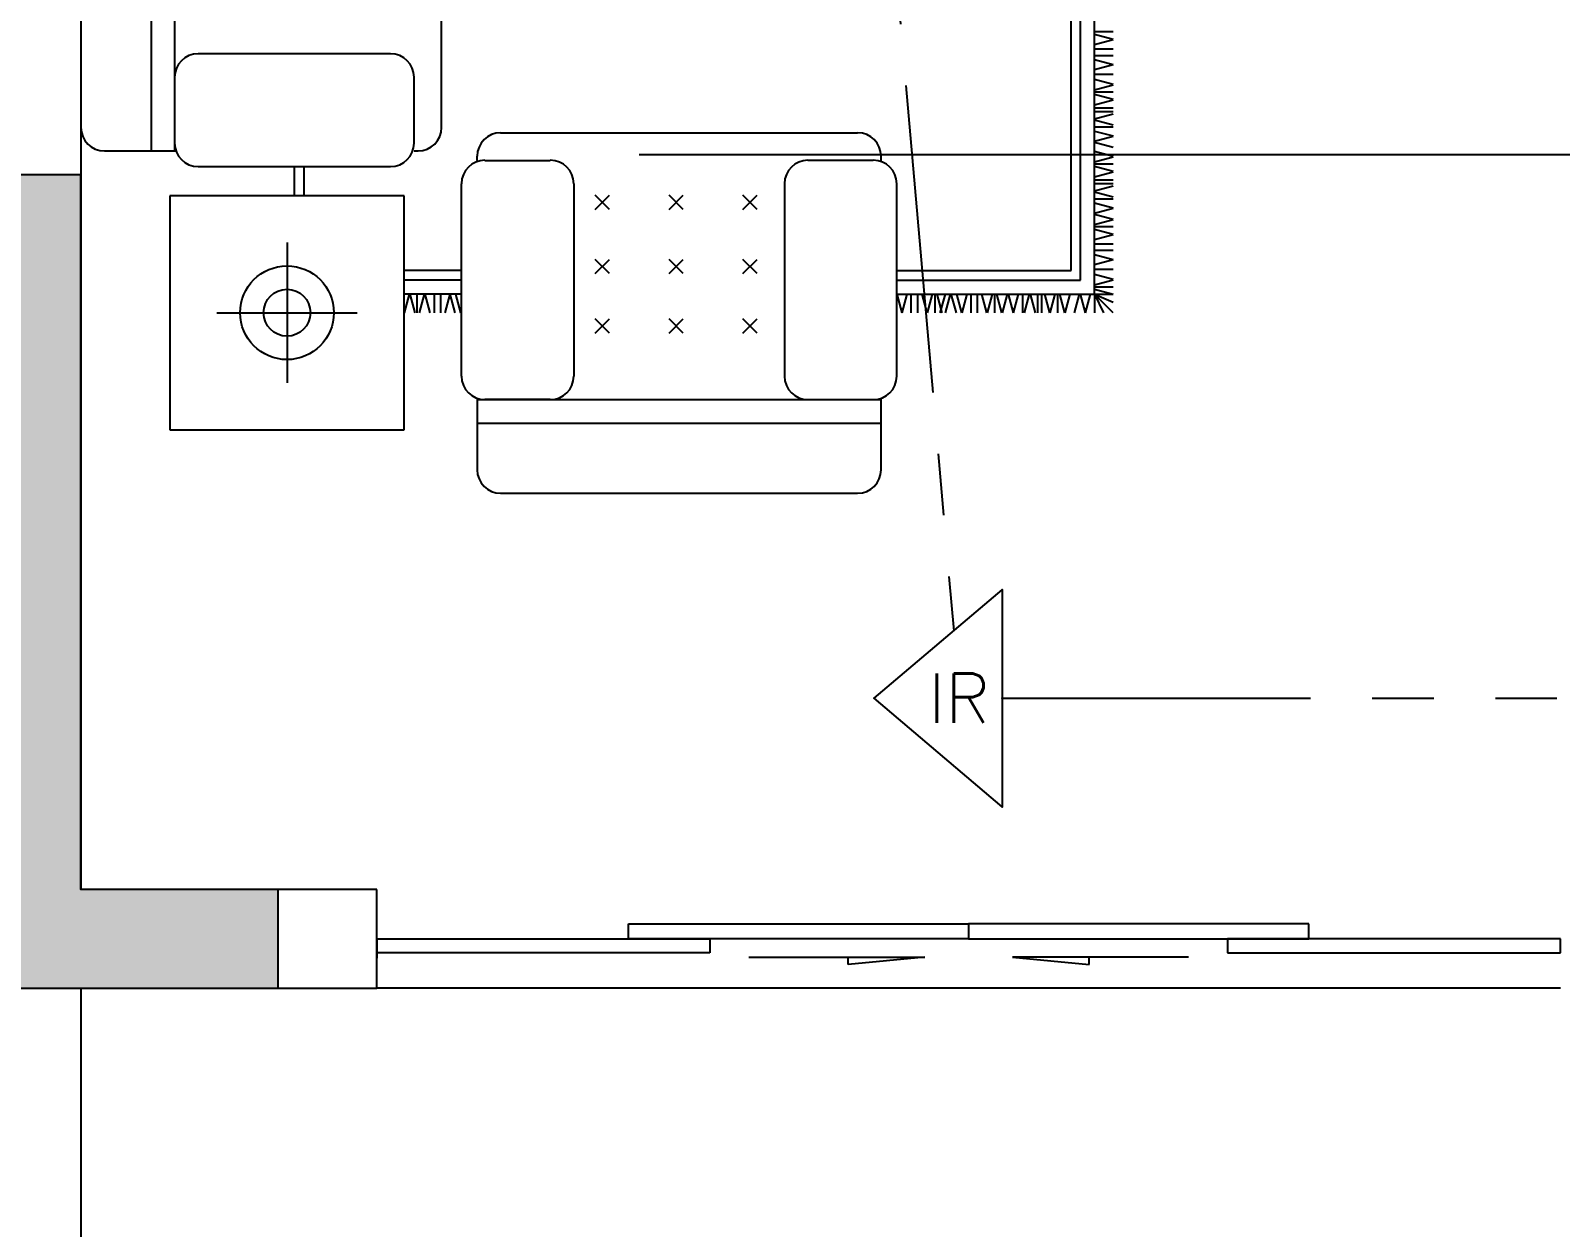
# Model space of a CAD drawing. Extents: x -41969 to 449372, y 65390 to 759577.
# Drawn here: x 302082 to 305185, y 702507 to 704934 of the extents above; entities that cross this region are included whole.
import ezdxf
from ezdxf.enums import TextEntityAlignment as Align

# ---------------------------------------------------------------- set-up
doc = ezdxf.new("R2010")
doc.units = 0
doc.header["$LTSCALE"] = 1000
doc.header["$MEASUREMENT"] = 0
doc.linetypes.add('PHANTOM2', pattern=[1.25, 0.625, -0.125, 0.125, -0.125, 0.125, -0.125])
for name, color, linetype in [('EQUIP-通讯', 241, 'Continuous'), ('IN-door', 2, 'Continuous'), ('jg新结构柱', 9, 'Continuous'), ('WALL', 7, 'Continuous'), ('WIRE-照明', 120, 'Continuous'), ('装修家具', 8, 'Continuous')]:
    doc.layers.add(name, color=color, linetype=linetype)
doc.styles.add('_TEL_DIM', font='SIMPLEX', dxfattribs={"width": 0.8, "height": 3.5, "bigfont": 'HZTXT'})
doc.styles.add('DIM_FONT', font='SIMPLEX', dxfattribs={"width": 0.7, "bigfont": 'GBCBIG'})
doc.styles.get("Standard").update_dxf_attribs({"font": 'gbenor.shx', "bigfont": 'gbcbig.shx'})
doc.linetypes.add('TV', pattern='A,2.8,-0.1,["TV",_TEL_DIM,S=0.07,R=0,X=0,Y=-0.1],-0.52', length=3.42)

# ---------------------------------------------------------------- blocks, each defined once
blk = doc.blocks.new('A$C65FF3140')
at = {"color": 8}
for p, q in [((7755.4, -8292), (7755.4, -5859.5)), ((7755.4, -8292), (7755.4, -5859.5)), ((7726.9, -8263.6), (7726.9, -5888)), ((7726.9, -8263.6), (7726.9, -5888)), ((7707.9, -8244.6), (7707.9, -5907)), ((7707.9, -8244.6), (7707.9, -5907)), ((5842.4, -6149.9), (5842.4, -8001.6)), ((5842.4, -6149.9), (5842.4, -8001.6)), ((5889.9, -6149.9), (5889.9, -8001.6)), ((5889.9, -6149.9), (5889.9, -8001.6)), ((5700, -6197.4), (5700, -7954.2)), ((5700, -6197.4), (5700, -7954.2)), ((6431.2, -7954.2), (6431.2, -7386.1)), ((6431.2, -7954.2), (6431.2, -7386.1)), ((7755.4, -7759.7), (7793.4, -7759.7)), ((7755.4, -7759.7), (7793.4, -7759.7)), ((7755.4, -7764.7), (7793.4, -7774.9)), ((7755.4, -7764.7), (7793.4, -7774.9)), ((7755.4, -7786.2), (7793.4, -7776)), ((7755.4, -7786.2), (7793.4, -7776)), ((6327.8, -7804.9), (5937.4, -7804.9)), ((6327.8, -7804.9), (5937.4, -7804.9)), ((7755.4, -7795), (7793.4, -7795)), ((7755.4, -7795), (7793.4, -7795)), ((7755.4, -7808), (7793.4, -7808)), ((7755.4, -7808), (7793.4, -7808)), ((7755.4, -7816.3), (7793.4, -7826.5)), ((7755.4, -7816.3), (7793.4, -7826.5)), ((7755.4, -7836.8), (7793.4, -7826.7)), ((7755.4, -7836.8), (7793.4, -7826.7)), ((7755.4, -7846.3), (7793.4, -7846.3)), ((7755.4, -7846.3), (7793.4, -7846.3)), ((5889.9, -7852.3), (5889.9, -7985.9)), ((5889.9, -7852.3), (5889.9, -7985.9)), ((6375.3, -7985.9), (6375.3, -7852.3)), ((6375.3, -7985.9), (6375.3, -7852.3)), ((7755.4, -7856.4), (7793.4, -7866.6)), ((7755.4, -7856.4), (7793.4, -7866.6)), ((7755.4, -7877.9), (7793.4, -7867.7)), ((7755.4, -7877.9), (7793.4, -7867.7)), ((7755.4, -7881.8), (7793.4, -7881.8)), ((7755.4, -7881.8), (7793.4, -7881.8)), ((7755.4, -7886.8), (7793.4, -7897)), ((7755.4, -7886.8), (7793.4, -7897)), ((7755.4, -7908.3), (7793.4, -7898.1)), ((7755.4, -7908.3), (7793.4, -7898.1)), ((7755.4, -7914.2), (7793.4, -7914.2)), ((7755.4, -7914.2), (7793.4, -7914.2)), ((7755.4, -7922.1), (7793.4, -7922.1)), ((7755.4, -7922.1), (7793.4, -7922.1)), ((7755.4, -7936.9), (7793.4, -7926.7)), ((7755.4, -7936.9), (7793.4, -7926.7)), ((7755.4, -7938.8), (7793.4, -7949)), ((7755.4, -7938.8), (7793.4, -7949)), ((6550.9, -7965), (7274.9, -7965)), ((6550.9, -7965), (7274.9, -7965)), ((7755.4, -7953), (7793.4, -7953)), ((7755.4, -7953), (7793.4, -7953)), ((7755.4, -7961.4), (7793.4, -7971.5)), ((7755.4, -7961.4), (7793.4, -7971.5)), ((7755.4, -7981.9), (7793.4, -7971.7)), ((7755.4, -7981.9), (7793.4, -7971.7)), ((5747.5, -8001.6), (5892.6, -8001.6)), ((5747.5, -8001.6), (5892.6, -8001.6)), ((6375.3, -8001.6), (6383.7, -8001.6)), ((6375.3, -8001.6), (6383.7, -8001.6)), ((7755.4, -7983.8), (7793.4, -7994)), ((7755.4, -7983.8), (7793.4, -7994)), ((7755.4, -8002.4), (7793.4, -8012.6)), ((7755.4, -8002.4), (7793.4, -8012.6)), ((5937.4, -8033.4), (6327.8, -8033.4)), ((5937.4, -8033.4), (6327.8, -8033.4)), ((6132.6, -8033.4), (6132.6, -8092.6)), ((6132.6, -8033.4), (6132.6, -8092.6)), ((6151.6, -8033.4), (6151.6, -8092.6)), ((6151.6, -8033.4), (6151.6, -8092.6)), ((6503.4, -8020.9), (6503.4, -8012.4)), ((6503.4, -8020.9), (6503.4, -8012.4)), ((6519.1, -8020.9), (6651.7, -8020.9)), ((6519.1, -8020.9), (6651.7, -8020.9)), ((7306.7, -8020.9), (7174.1, -8020.9)), ((7306.7, -8020.9), (7174.1, -8020.9)), ((7322.4, -8020.9), (7322.4, -8012.4)), ((7322.4, -8020.9), (7322.4, -8012.4)), ((7755.4, -8023.9), (7793.4, -8013.7)), ((7755.4, -8023.9), (7793.4, -8013.7)), ((7755.4, -8027.8), (7793.4, -8027.8)), ((7755.4, -8027.8), (7793.4, -8027.8)), ((7755.4, -8032.8), (7793.4, -8043)), ((7755.4, -8032.8), (7793.4, -8043)), ((7755.4, -8054.3), (7793.4, -8044.1)), ((7755.4, -8054.3), (7793.4, -8044.1)), ((7755.4, -8060.2), (7793.4, -8060.2)), ((7755.4, -8060.2), (7793.4, -8060.2)), ((5880.4, -8092.6), (5880.4, -8567.4)), ((6355.2, -8092.6), (5880.4, -8092.6)), ((5880.4, -8092.6), (5880.4, -8567.4)), ((6355.2, -8092.6), (5880.4, -8092.6)), ((6355.2, -8567.4), (6355.2, -8092.6)), ((6355.2, -8567.4), (6355.2, -8092.6)), ((6471.7, -8458.8), (6471.7, -8068.3)), ((6471.7, -8458.8), (6471.7, -8068.3)), ((6699.2, -8068.3), (6699.2, -8458.8)), ((6699.2, -8068.3), (6699.2, -8458.8)), ((6742.9, -8120.3), (6771.6, -8091.6)), ((6771.6, -8120.3), (6742.9, -8091.6)), ((6742.9, -8120.3), (6771.6, -8091.6)), ((6771.6, -8120.3), (6742.9, -8091.6)), ((6921.2, -8120.3), (6892.6, -8091.6)), ((6892.6, -8120.3), (6921.2, -8091.6)), ((6921.2, -8120.3), (6892.6, -8091.6)), ((6892.6, -8120.3), (6921.2, -8091.6)), ((7042.2, -8120.3), (7070.9, -8091.6)), ((7070.9, -8120.3), (7042.2, -8091.6)), ((7042.2, -8120.3), (7070.9, -8091.6)), ((7070.9, -8120.3), (7042.2, -8091.6)), ((7126.6, -8068.3), (7126.6, -8458.8)), ((7126.6, -8068.3), (7126.6, -8458.8)), ((7354.2, -8458.8), (7354.2, -8068.3)), ((7354.2, -8458.8), (7354.2, -8068.3)), ((7755.4, -8068.1), (7793.4, -8068.1)), ((7755.4, -8068.1), (7793.4, -8068.1)), ((7755.4, -8082.9), (7793.4, -8072.7)), ((7755.4, -8082.9), (7793.4, -8072.7)), ((7755.4, -8084.8), (7793.4, -8095)), ((7755.4, -8084.8), (7793.4, -8095)), ((7755.4, -8099), (7793.4, -8099)), ((7755.4, -8099), (7793.4, -8099)), ((7755.4, -8107.3), (7793.4, -8117.5)), ((7755.4, -8107.3), (7793.4, -8117.5)), ((7755.4, -8127.9), (7793.4, -8117.7)), ((7755.4, -8127.9), (7793.4, -8117.7)), ((7755.4, -8129.8), (7793.4, -8139.9)), ((7755.4, -8129.8), (7793.4, -8139.9)), ((7755.4, -8151.2), (7793.4, -8141)), ((7755.4, -8151.2), (7793.4, -8141)), ((7755.4, -8155.2), (7793.4, -8155.2)), ((7755.4, -8155.2), (7793.4, -8155.2)), ((6117.8, -8187.6), (6117.8, -8472.5)), ((6117.8, -8187.6), (6117.8, -8472.5)), ((7755.4, -8160.2), (7793.4, -8170.4)), ((7755.4, -8160.2), (7793.4, -8170.4)), ((7755.4, -8181.6), (7793.4, -8171.4)), ((7755.4, -8181.6), (7793.4, -8171.4)), ((7755.4, -8190.4), (7793.4, -8190.4)), ((7755.4, -8190.4), (7793.4, -8190.4)), ((7755.4, -8203.4), (7793.4, -8203.4)), ((7755.4, -8203.4), (7793.4, -8203.4)), ((7755.4, -8211.8), (7793.4, -8222)), ((7755.4, -8211.8), (7793.4, -8222)), ((6471.7, -8244.6), (6355.2, -8244.6)), ((6471.7, -8244.6), (6355.2, -8244.6)), ((6742.9, -8250.5), (6771.6, -8221.9)), ((6771.6, -8250.5), (6742.9, -8221.9)), ((6742.9, -8250.5), (6771.6, -8221.9)), ((6771.6, -8250.5), (6742.9, -8221.9)), ((6892.6, -8250.5), (6921.2, -8221.9)), ((6921.2, -8250.5), (6892.6, -8221.9)), ((6892.6, -8250.5), (6921.2, -8221.9)), ((6921.2, -8250.5), (6892.6, -8221.9)), ((7042.2, -8250.5), (7070.9, -8221.9)), ((7070.9, -8250.5), (7042.2, -8221.9)), ((7042.2, -8250.5), (7070.9, -8221.9)), ((7070.9, -8250.5), (7042.2, -8221.9)), ((7354.2, -8244.6), (7707.9, -8244.6)), ((7354.2, -8244.6), (7707.9, -8244.6)), ((7755.4, -8232.3), (7793.4, -8222.1)), ((7755.4, -8232.3), (7793.4, -8222.1)), ((7755.4, -8241.8), (7793.4, -8241.8)), ((7755.4, -8241.8), (7793.4, -8241.8)), ((7755.4, -8251.9), (7793.4, -8262.1)), ((7755.4, -8251.9), (7793.4, -8262.1)), ((6471.7, -8263.6), (6355.2, -8263.6)), ((6471.7, -8263.6), (6355.2, -8263.6)), ((7354.2, -8263.6), (7726.9, -8263.6)), ((7354.2, -8263.6), (7726.9, -8263.6)), ((7755.4, -8273.3), (7793.4, -8263.2)), ((7755.4, -8273.3), (7793.4, -8263.2)), ((7755.4, -8277.3), (7793.4, -8277.3)), ((7755.4, -8277.3), (7793.4, -8277.3)), ((7755.4, -8282.3), (7793.4, -8292.5)), ((7755.4, -8282.3), (7793.4, -8292.5)), ((6471.7, -8292), (6355.2, -8292)), ((6471.7, -8292), (6355.2, -8292)), ((6356.2, -8330), (6366.4, -8292)), ((6356.2, -8330), (6366.4, -8292)), ((6377.7, -8330), (6367.5, -8292)), ((6377.7, -8330), (6367.5, -8292)), ((6381.6, -8330), (6381.6, -8292)), ((6381.6, -8330), (6381.6, -8292)), ((6386.7, -8330), (6396.8, -8292)), ((6386.7, -8330), (6396.8, -8292)), ((6408.1, -8330), (6397.9, -8292)), ((6408.1, -8330), (6397.9, -8292)), ((6416.9, -8330), (6416.9, -8292)), ((6416.9, -8330), (6416.9, -8292)), ((6429.9, -8330), (6429.9, -8292)), ((6429.9, -8330), (6429.9, -8292)), ((6438.3, -8330), (6448.4, -8292)), ((6438.3, -8330), (6448.4, -8292)), ((6458.8, -8330), (6448.6, -8292)), ((6458.8, -8330), (6448.6, -8292)), ((6470.3, -8330), (6460.1, -8292)), ((6470.3, -8330), (6460.1, -8292)), ((7354.2, -8292), (7755.4, -8292)), ((7354.2, -8292), (7364.3, -8330)), ((7354.2, -8292), (7755.4, -8292)), ((7354.2, -8292), (7364.3, -8330)), ((7374.7, -8292), (7364.5, -8330)), ((7374.7, -8292), (7364.5, -8330)), ((7383, -8292), (7383, -8330)), ((7383, -8292), (7383, -8330)), ((7396, -8292), (7396, -8330)), ((7396, -8292), (7396, -8330)), ((7404.8, -8292), (7415, -8330)), ((7404.8, -8292), (7415, -8330)), ((7426.3, -8292), (7416.1, -8330)), ((7426.3, -8292), (7416.1, -8330)), ((7431.3, -8292), (7431.3, -8330)), ((7431.3, -8292), (7431.3, -8330)), ((7435.3, -8292), (7445.4, -8330)), ((7435.3, -8292), (7445.4, -8330)), ((7452.1, -8292), (7441.9, -8330)), ((7452.1, -8292), (7441.9, -8330)), ((7462.3, -8292), (7452.1, -8330)), ((7462.3, -8292), (7452.1, -8330)), ((7464.2, -8292), (7474.4, -8330)), ((7464.2, -8292), (7474.4, -8330)), ((7475.5, -8292), (7485.7, -8330)), ((7475.5, -8292), (7485.7, -8330)), ((7496.1, -8292), (7485.9, -8330)), ((7496.1, -8292), (7485.9, -8330)), ((7504.4, -8292), (7504.4, -8330)), ((7504.4, -8292), (7504.4, -8330)), ((7517.4, -8292), (7517.4, -8330)), ((7517.4, -8292), (7517.4, -8330)), ((7526.2, -8292), (7536.4, -8330)), ((7526.2, -8292), (7536.4, -8330)), ((7547.7, -8292), (7537.5, -8330)), ((7547.7, -8292), (7537.5, -8330)), ((7552.7, -8292), (7552.7, -8330)), ((7552.7, -8292), (7552.7, -8330)), ((7556.6, -8292), (7566.8, -8330)), ((7556.6, -8292), (7566.8, -8330)), ((7578.1, -8292), (7567.9, -8330)), ((7578.1, -8292), (7567.9, -8330)), ((7580, -8292), (7590.2, -8330)), ((7580, -8292), (7590.2, -8330)), ((7600.5, -8292), (7590.3, -8330)), ((7600.5, -8292), (7590.3, -8330)), ((7608.9, -8292), (7608.9, -8330)), ((7608.9, -8292), (7608.9, -8330)), ((7623, -8292), (7612.9, -8330)), ((7623, -8292), (7612.9, -8330)), ((7624.9, -8292), (7635.1, -8330)), ((7624.9, -8292), (7635.1, -8330)), ((7639.7, -8292), (7639.7, -8330)), ((7639.7, -8292), (7639.7, -8330)), ((7647.7, -8292), (7647.7, -8330)), ((7647.7, -8292), (7647.7, -8330)), ((7653.6, -8292), (7663.8, -8330)), ((7653.6, -8292), (7663.8, -8330)), ((7675, -8292), (7664.9, -8330)), ((7675, -8292), (7664.9, -8330)), ((7680, -8292), (7680, -8330)), ((7680, -8292), (7680, -8330)), ((7684, -8292), (7694.2, -8330)), ((7684, -8292), (7694.2, -8330)), ((7705.4, -8292), (7695.3, -8330)), ((7705.4, -8292), (7695.3, -8330)), ((7724.1, -8292), (7713.9, -8330)), ((7724.1, -8292), (7713.9, -8330)), ((7726, -8292), (7736.1, -8330)), ((7726, -8292), (7736.1, -8330)), ((7746.5, -8292), (7736.3, -8330)), ((7746.5, -8292), (7736.3, -8330)), ((7793.4, -8330), (7755.4, -8292)), ((7755.4, -8292), (7755.4, -8330)), ((7755.4, -8292), (7793.4, -8292)), ((7755.4, -8292), (7773.3, -8330)), ((7755.4, -8292), (7793.4, -8308.7)), ((7793.4, -8330), (7755.4, -8292)), ((7755.4, -8292), (7755.4, -8330)), ((7755.4, -8292), (7793.4, -8292)), ((7755.4, -8292), (7773.3, -8330)), ((7755.4, -8292), (7793.4, -8308.7)), ((5975.4, -8330), (6260.3, -8330)), ((5975.4, -8330), (6260.3, -8330)), ((6742.9, -8371.1), (6771.6, -8342.5)), ((6771.6, -8371.1), (6742.9, -8342.5)), ((6742.9, -8371.1), (6771.6, -8342.5)), ((6771.6, -8371.1), (6742.9, -8342.5)), ((6892.6, -8371.1), (6921.2, -8342.5)), ((6921.2, -8371.1), (6892.6, -8342.5)), ((6892.6, -8371.1), (6921.2, -8342.5)), ((6921.2, -8371.1), (6892.6, -8342.5)), ((7042.2, -8371.1), (7070.9, -8342.5)), ((7070.9, -8371.1), (7042.2, -8342.5)), ((7042.2, -8371.1), (7070.9, -8342.5)), ((7070.9, -8371.1), (7042.2, -8342.5)), ((6503.4, -8506.2), (7322.4, -8506.2)), ((6503.4, -8506.2), (6503.4, -8648.7)), ((6503.4, -8506.2), (7322.4, -8506.2)), ((6503.4, -8506.2), (6503.4, -8648.7)), ((6651.7, -8506.2), (6519.1, -8506.2)), ((6651.7, -8506.2), (6519.1, -8506.2)), ((7174.1, -8506.2), (7306.7, -8506.2)), ((7174.1, -8506.2), (7306.7, -8506.2)), ((7322.4, -8648.7), (7322.4, -8503.6)), ((7322.4, -8648.7), (7322.4, -8503.6)), ((6503.4, -8553.7), (7322.4, -8553.7)), ((6503.4, -8553.7), (7322.4, -8553.7)), ((5880.4, -8567.4), (6355.2, -8567.4)), ((5880.4, -8567.4), (6355.2, -8567.4)), ((6550.9, -8696.2), (7274.9, -8696.2)), ((6550.9, -8696.2), (7274.9, -8696.2))]:
    blk.add_line(p, q, dxfattribs=at)
for radius in [95, 95, 47.5, 47.5]:
    blk.add_circle((6117.8, -8330), radius, dxfattribs=at)
for centre, start, end in [((5937.4, -7852.3), 90, 180), ((5937.4, -7852.3), 90, 180), ((6327.8, -7852.3), 0, 90), ((6327.8, -7852.3), 0, 90), ((5747.5, -7954.2), 180, 270), ((5747.5, -7954.2), 180, 270), ((6383.7, -7954.2), 270, 0), ((6383.7, -7954.2), 270, 0), ((6550.9, -8012.4), 90, 180), ((6550.9, -8012.4), 90, 180), ((7274.9, -8012.4), 0, 90), ((7274.9, -8012.4), 0, 90), ((5937.4, -7985.9), 180, 270), ((5937.4, -7985.9), 180, 270), ((6327.8, -7985.9), 270, 0), ((6327.8, -7985.9), 270, 0), ((6519.1, -8068.3), 90, 180), ((6519.1, -8068.3), 90, 180), ((6651.7, -8068.3), 0, 90), ((6651.7, -8068.3), 0, 90), ((7174.1, -8068.3), 90, 180), ((7174.1, -8068.3), 90, 180), ((7306.7, -8068.3), 0, 90), ((7306.7, -8068.3), 0, 90), ((6519.1, -8458.8), 180, 270), ((6519.1, -8458.8), 180, 270), ((6651.7, -8458.8), 270, 0), ((6651.7, -8458.8), 270, 0), ((7174.1, -8458.8), 180, 270), ((7174.1, -8458.8), 180, 270), ((7306.7, -8458.8), 270, 0), ((7306.7, -8458.8), 270, 0), ((6550.9, -8648.7), 180, 270), ((6550.9, -8648.7), 180, 270), ((7274.9, -8648.7), 270, 0), ((7274.9, -8648.7), 270, 0)]:
    blk.add_arc(centre, 47.5, start, end, dxfattribs=at)
at = {"color": 8, "ltscale": 1e-06, "style": 'DIM_FONT', "text_generation_flag": 4, "width": 0.8, "flags": 9}
for tag, p, rotation in [('YSIZE', (7913.6, 18100), 270), ('XSIZE', (7913.6, 18100), 270), ('YSIZE', (5350, 12479.8), 270.0001), ('XSIZE', (5350, 12479.8), 270.0001), ('YSIZE', (7913.6, 10300), 270), ('XSIZE', (7913.6, 10300), 270), ('YSIZE', (5350, 4679.8), 270.0001), ('XSIZE', (5350, 4679.8), 270.0001), ('YSIZE', (-4020.2, -3750), 180.0001), ('XSIZE', (-4020.2, -3750), 180.0001), ('YSIZE', (3779.8, -3750), 180.0001), ('XSIZE', (3779.8, -3750), 180.0001), ('YSIZE', (12500, -4413.7), 270.0001), ('XSIZE', (12500, -4413.7), 270.0001), ('XSIZE', (12451, -6050.4), 180), ('YSIZE', (12451, -6050.4), 180), ('YSIZE', (10569.5, -6235.4), 180), ('XSIZE', (10569.5, -6235.4), 180), ('XSIZE', (-6200, -6313.6), 180), ('YSIZE', (-6200, -6313.6), 180), ('XSIZE', (1600, -6313.6), 180), ('YSIZE', (1600, -6313.6), 180)]:
    blk.add_attdef(tag, p, '', height=0.5, rotation=rotation, dxfattribs=at)
at = {"color": 8, "style": 'DIM_FONT', "oblique": 0, "width": 0.8, "flags": 9}
for tag, p, rotation in [('YSIZE', (5516.7, 17078.2), 360), ('XSIZE', (5516.7, 17078.2), 360), ('YSIZE', (5516.7, 9278.2), 360), ('XSIZE', (5516.7, 9278.2), 360), ('YSIZE', (-7221.8, -3916.7), 270), ('XSIZE', (-7221.8, -3916.7), 270), ('YSIZE', (578.2, -3916.7), 270), ('XSIZE', (578.2, -3916.7), 270)]:
    blk.add_attdef(tag, p, '', height=0.413, rotation=rotation, dxfattribs=at)
at = {"color": 8, "ltscale": 1e-06, "style": 'DIM_FONT', "width": 0.8, "flags": 9}
for tag, p, rotation in [('YSIZE', (5350, 16101), 89.9999), ('XSIZE', (5350, 16101), 89.9999), ('XSIZE', (7913.6, 10500), 90), ('YSIZE', (7913.6, 10500), 90), ('YSIZE', (7913.6, 2700.1), 90), ('XSIZE', (7913.6, 2700.1), 90), ('YSIZE', (-16900, -4413.7), 269.9999), ('XSIZE', (-16900, -4413.7), 269.9999)]:
    blk.add_attdef(tag, p, '', height=0.5, rotation=rotation, dxfattribs=at)
at = {"color": 8, "style": 'DIM_FONT', "text_generation_flag": 4, "width": 0.8, "flags": 9}
for tag, p, rotation in [('YSIZE', (5516.7, 11521.8), 0), ('XSIZE', (5516.7, 11521.8), 0), ('YSIZE', (5516.7, 3721.8), 0), ('XSIZE', (5516.7, 3721.8), 0), ('YSIZE', (9342.9, -1535.9), 180), ('XSIZE', (9342.9, -1535.9), 180), ('YSIZE', (-4978.2, -3916.7), 270), ('XSIZE', (-4978.2, -3916.7), 270), ('YSIZE', (2821.8, -3916.7), 270), ('XSIZE', (2821.8, -3916.7), 270)]:
    blk.add_attdef(tag, p, '', height=0.413, rotation=rotation, dxfattribs=at)
at = {"color": 8, "ltscale": 1e-06, "style": 'DIM_FONT', "oblique": 0, "width": 0.8, "flags": 9}
for tag, p, rotation in [('YSIZE', (5350, 8320.2), 89.9999), ('XSIZE', (5350, 8320.2), 89.9999), ('YSIZE', (-8179.8, -3750), 359.9999), ('XSIZE', (-8179.8, -3750), 359.9999), ('YSIZE', (-379.8, -3750), 359.9999), ('XSIZE', (-379.8, -3750), 359.9999)]:
    blk.add_attdef(tag, p, '', height=0.5, rotation=rotation, dxfattribs=at)
at = {"color": 8, "text_generation_flag": 4, "flags": 9}
for tag, p, height, width in [('YSIZE', (-14000.3, -1399.1), 0.666, 0.834261), ('XSIZE', (-14000.3, -1399.1), 0.666, 0.834261), ('YSIZE', (-10846.1, -3267.1), 0.5, 0.8), ('XSIZE', (-10846.1, -3267.1), 0.5, 0.8)]:
    blk.add_attdef(tag, p, '', height=height, rotation=180, dxfattribs=dict(at, width=width))
at = {"color": 8, "flags": 9}
for tag, p, height, width in [('YSIZE', (9600.3, -1399.1), 0.666, 0.834261), ('XSIZE', (9600.3, -1399.1), 0.666, 0.834261), ('YSIZE', (6446.1, -3267.1), 0.5, 0.8), ('XSIZE', (6446.1, -3267.1), 0.5, 0.8)]:
    blk.add_attdef(tag, p, '', height=height, dxfattribs=dict(at, width=width))
at = {"color": 8, "style": 'DIM_FONT', "width": 0.8, "flags": 9}
for tag in ['YSIZE', 'XSIZE']:
    blk.add_attdef(tag, (-13742.9, -1535.9), '', height=0.413, dxfattribs=at)
at = {"color": 8, "flags": 9}
for tag, p in [('YSIZE', (5880.4, -5584.1)), ('XSIZE', (5880.4, -5584.1)), ('YSIZE', (5880.4, -5584.1)), ('XSIZE', (5880.4, -5584.1)), ('YSIZE', (9400, -8940.7)), ('XSIZE', (9400, -8940.7))]:
    blk.add_attdef(tag, p, '', height=0.5, dxfattribs=at)
at = {"color": 8, "ltscale": 1e-06, "style": 'DIM_FONT', "width": 0.8, "flags": 9}
for tag, p in [('YSIZE', (-16900, -6050.4)), ('XSIZE', (-16900, -6050.4)), ('YSIZE', (-14969.5, -6235.4)), ('XSIZE', (-14969.5, -6235.4)), ('YSIZE', (-6000, -6313.6)), ('XSIZE', (-6000, -6313.6)), ('YSIZE', (1800, -6313.6)), ('XSIZE', (1800, -6313.6))]:
    blk.add_attdef(tag, p, '', height=0.5, dxfattribs=at)
at = {"color": 8, "text_generation_flag": 4, "flags": 9}
for tag, p in [('YSIZE', (-10280.4, -6139.1)), ('XSIZE', (-10280.4, -6139.1)), ('YSIZE', (-13800, -9000.4)), ('XSIZE', (-13800, -9000.4))]:
    blk.add_attdef(tag, p, '', height=0.5, rotation=180, dxfattribs=at)
blk = doc.blocks.new('sdarw52y5fghg')
at = {"layer": 'jg新结构柱'}
h = blk.add_hatch(color=256, dxfattribs=at)
h.dxf.hatch_style = 1
h.paths.add_polyline_path([(16257.6, -2243070.7), (16257.6, -2242470.7), (16507.6, -2242470.7), (16507.6, -2242820.7), (17907.6, -2242820.7), (17907.6, -2243070.7)])
h.paths.add_polyline_path([(24257.6, -2243070.7), (23728.4, -2243070.7), (23728.4, -2242870.7), (24057.6, -2242870.7), (24057.6, -2240670.7), (24257.6, -2240670.7)])
h.paths.add_polyline_path([(14257.6, -2235370.7), (16457.6, -2235370.7), (16457.6, -2235570.7), (14457.6, -2235570.7), (14457.6, -2237020.7), (14257.6, -2237020.7)])
h.paths.add_polyline_path([(26057.6, -2240370.7), (26057.6, -2239770.7), (26257.6, -2239770.7), (26257.6, -2240170.7), (28157.6, -2240170.7), (28157.6, -2240370.7)])
h.paths.add_polyline_path([(33757.6, -2240370.7), (33757.6, -2239770.7), (33557.6, -2239770.7), (33557.6, -2240170.7), (32107.6, -2240170.7), (32107.6, -2240370.7)])
h.paths.add_polyline_path([(33757.6, -2224570.7), (33757.6, -2225170.7), (33557.6, -2225170.7), (33557.6, -2224770.7), (32107.6, -2224770.7), (32107.6, -2224570.7)])
h.paths.add_polyline_path([(26057.6, -2224570.7), (26057.6, -2225170.7), (26257.6, -2225170.7), (26257.6, -2224770.7), (27707.6, -2224770.7), (27707.6, -2224570.7)])
h.paths.add_polyline_path([(27707.6, -2232370.7), (27707.6, -2232570.7), (26357.6, -2232570.7), (26357.6, -2233170.7), (26057.6, -2233170.7), (26057.6, -2231770.7), (26357.6, -2231770.7), (26357.6, -2232370.7)])
h.paths.add_polyline_path([(32107.6, -2232370.7), (32107.6, -2232570.7), (33457.6, -2232570.7), (33457.6, -2233170.7), (33757.6, -2233170.7), (33757.6, -2231770.7), (33457.6, -2231770.7), (33457.6, -2232370.7)])
h.paths.add_polyline_path([(35157.6, -2242871.1), (34557.6, -2242871.1), (34557.6, -2243071.1), (34957.6, -2243071.1), (34957.6, -2244521.1), (35157.6, -2244521.1)])
h.paths.add_polyline_path([(32057.6, -2244520.7), (31857.6, -2244520.7), (31857.6, -2243070.7), (31457.6, -2243070.7), (31457.6, -2242870.7), (32457.6, -2242870.7), (32457.6, -2243070.7), (32057.6, -2243070.7)])
h.paths.add_polyline_path([(34957.6, -2251870.7), (35157.6, -2251870.7), (35157.6, -2251670.7), (35157.6, -2250220.7), (34957.6, -2250220.7)])
h.paths.add_polyline_path([(14457.6, -2243070.3), (13857.6, -2243070.3), (13857.6, -2242870.3), (14257.6, -2242870.3), (14257.6, -2241420.3), (14457.6, -2241420.3)])
h.paths.add_polyline_path([(5357.6, -2242870.7), (5957.6, -2242870.7), (5957.6, -2243070.7), (5557.6, -2243070.7), (5557.6, -2244520.7), (5357.6, -2244520.7)])
h.paths.add_polyline_path([(8457.6, -2244520.3), (8657.6, -2244520.3), (8657.6, -2243070.3), (9057.6, -2243070.3), (9057.6, -2242870.3), (8057.6, -2242870.3), (8057.6, -2243070.3), (8457.6, -2243070.3)])
h.paths.add_polyline_path([(28157.6, -2244870.7), (27957.6, -2244870.7), (27957.6, -2245070.7), (27957.6, -2247120.7), (28157.6, -2247120.7)])
h.paths.add_polyline_path([(12357.6, -2244870.7), (12557.6, -2244870.7), (12557.6, -2245070.7), (12557.6, -2247120.7), (12357.6, -2247120.7)])
h.paths.add_polyline_path([(20157.6, -2246770.3), (20357.6, -2246770.3), (20357.6, -2245170.3), (20757.6, -2245170.3), (20757.6, -2244870.3), (19757.6, -2244870.3), (19757.6, -2245170.3), (20157.6, -2245170.3)])
h.paths.add_polyline_path([(5557.6, -2251870.7), (5357.6, -2251870.7), (5357.6, -2251670.7), (5357.6, -2250220.7), (5557.6, -2250220.7)])
h.paths.add_polyline_path([(32057.6, -2250920.7), (31857.6, -2250920.7), (31857.6, -2252370.7), (31457.6, -2252370.7), (31457.6, -2252570.7), (32457.6, -2252570.7), (32457.6, -2252370.7), (32057.6, -2252370.7)])
h.paths.add_polyline_path([(28157.6, -2250920.7), (27957.6, -2250920.7), (27957.6, -2252370.7), (27557.6, -2252370.7), (27557.6, -2252570.7), (28557.6, -2252570.7), (28557.6, -2252370.7), (28157.6, -2252370.7)])
h.paths.add_polyline_path([(20357.6, -2250920.7), (20157.6, -2250920.7), (20157.6, -2252270.7), (19557.6, -2252270.7), (19557.6, -2252570.7), (20957.6, -2252570.7), (20957.6, -2252270.7), (20357.6, -2252270.7)])
h.paths.add_polyline_path([(12557.6, -2250920.7), (12357.6, -2250920.7), (12357.6, -2252370.7), (11957.6, -2252370.7), (11957.6, -2252570.7), (12957.6, -2252570.7), (12957.6, -2252370.7), (12557.6, -2252370.7)])
h.paths.add_polyline_path([(8657.6, -2250920.7), (8457.6, -2250920.7), (8457.6, -2252370.7), (8057.6, -2252370.7), (8057.6, -2252570.7), (9057.6, -2252570.7), (9057.6, -2252370.7), (8657.6, -2252370.7)])
h.paths.add_polyline_path([(23657.6, -2235570.7), (24057.6, -2235570.7), (24057.6, -2236770.7), (24257.6, -2236770.7), (24257.6, -2235370.7), (23657.6, -2235370.7)])
h.paths.add_polyline_path([(22657.6, -2235570.7), (22657.6, -2235370.7), (21957.6, -2235370.7), (21957.6, -2235570.7)])
blk.add_lwpolyline([(28157.6, -2250920.7), (27957.6, -2250920.7), (27957.6, -2252370.7), (27557.6, -2252370.7), (27557.6, -2252570.7), (28557.6, -2252570.7), (28557.6, -2252370.7), (28157.6, -2252370.7)], close=True, dxfattribs=at)
blk = doc.blocks.new('$DorLib2D$00000138')
at = {"color": 0, "linetype": 'Continuous'}
for p, q in [((-0.2875, 0), (-0.2875, 0.1538)), ((-0.2875, 0.1538), (0, 0.1538)), ((0, 0.1538), (0, 0)), ((0.2875, 0.1538), (0, 0.1538)), ((0.2875, 0), (0.2875, 0.1538)), ((-0.5, -0.1399), (-0.5, 0)), ((-0.5, 0), (-0.2188, 0)), ((0, 0), (-0.2875, 0)), ((-0.2188, 0), (-0.2188, -0.1399)), ((0, 0), (0.2875, 0)), ((0.2188, 0), (0.2188, -0.1399)), ((0.5, 0), (0.2188, 0)), ((0.5, 0), (0.5, -0.1946)), ((0.5, -0.1399), (0.5, 0)), ((-0.2188, -0.1399), (-0.5, -0.1399)), ((0.2188, -0.1399), (0.5, -0.1399)), ((-0.1857, -0.186), (-0.037, -0.186)), ((-0.037, -0.186), (-0.1019, -0.2583)), ((-0.1019, -0.2583), (-0.1019, -0.186)), ((0.1857, -0.186), (0.037, -0.186)), ((0.037, -0.186), (0.1019, -0.2583)), ((0.1019, -0.2583), (0.1019, -0.186))]:
    blk.add_line(p, q, dxfattribs=at)
blk = doc.blocks.new('$equip$00001794')
for p, q in [((-0.52, 0), (0, 0.44)), ((0, 0.44), (0, -0.44)), ((0, -0.44), (-0.52, 0))]:
    blk.add_line(p, q)
for p in [(0, 0.44), (-0.52, 0), (0, 0), (0, -0.44)]:
    blk.add_point(p)
at = {"color": 7, "style": '_TEL_DIM'}
blk.add_attdef('$TEXT$', text='', height=0.2, dxfattribs=at).set_placement((-0.1747, 0), align=Align.MIDDLE_CENTER)
at = {"color": 7, "style": '_TEL_DIM', "flags": 1}
blk.add_attdef('A', text='', height=0.00002, dxfattribs=at).set_placement((0, 0), align=Align.MIDDLE_CENTER)

msp = doc.modelspace()

# ---------------------------------------------------------------- linework, layer by layer
at = {"layer": 'IN-door'}
msp.add_lwpolyline([(305184.7, 702992.2), (302784.7, 702992.2)], dxfattribs=at)
at = {"layer": 'WALL'}
for p, q in [((302184.7, 710592.2), (302184.7, 703192.2)), ((302784.7, 703192.2), (302184.7, 703192.2)), ((302784.7, 702992.2), (302784.7, 703192.2)), ((302184.7, 702992.2), (302184.7, 701492.2)), ((302184.7, 702992.2), (302784.7, 702992.2))]:
    msp.add_line(p, q, dxfattribs=at)
at = {"layer": 'WIRE-照明', "linetype": 'PHANTOM2'}
for p, q in [((303202.7, 712294.5), (303954.4, 703716.9)), ((304052.8, 703580.2), (308869.3, 703580.2))]:
    msp.add_line(p, q, dxfattribs=at)
at = {"layer": 'WIRE-照明', "linetype": 'TV', "ltscale": 0.5}
msp.add_line((305404.7, 704682.4), (303316.3, 704682.4), dxfattribs=at)

# ---------------------------------------------------------------- block references
at = {"layer": 'EQUIP-通讯', "xscale": 500.000000000002, "yscale": 500, "zscale": 500, "rotation": 359.9999949913869}
msp.add_blockref('$equip$00001794', (304052.8, 703580.2), dxfattribs=at).add_auto_attribs({'$TEXT$': 'IR'})
at = {"layer": 'IN-door', "xscale": 2400, "yscale": -200, "zscale": 200, "rotation": 180}
msp.add_blockref('$DorLib2D$00000138', (303984.7, 703092.2), dxfattribs=at)
at = {"layer": 'jg新结构柱'}
msp.add_blockref('sdarw52y5fghg', (274027.1, 2955562.9), dxfattribs=at)
at = {"layer": '装修家具'}
msp.add_blockref('A$C65FF3140', (296484.7, 712692.2), dxfattribs=at)

doc.saveas('drawing.dxf')
